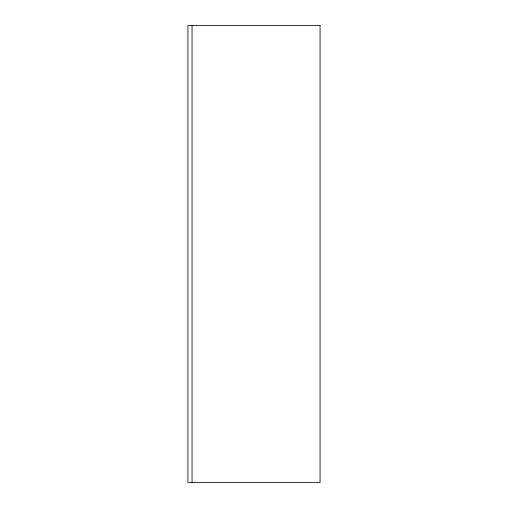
<?xml version="1.0" encoding="UTF-8"?>
<svg xmlns="http://www.w3.org/2000/svg" width="508" height="508" viewBox="0 0 508 508"><rect width="100%" height="100%" fill="white"/><g stroke="black" fill="none" stroke-linecap="round" stroke-linejoin="round"><path stroke-width="0.76" d="M192.049 25.629L187.935 25.629L187.935 482.371L192.049 482.371M320.065 25.4L192.049 25.4L192.049 482.6L320.065 482.6L320.065 25.4"/></g></svg>
